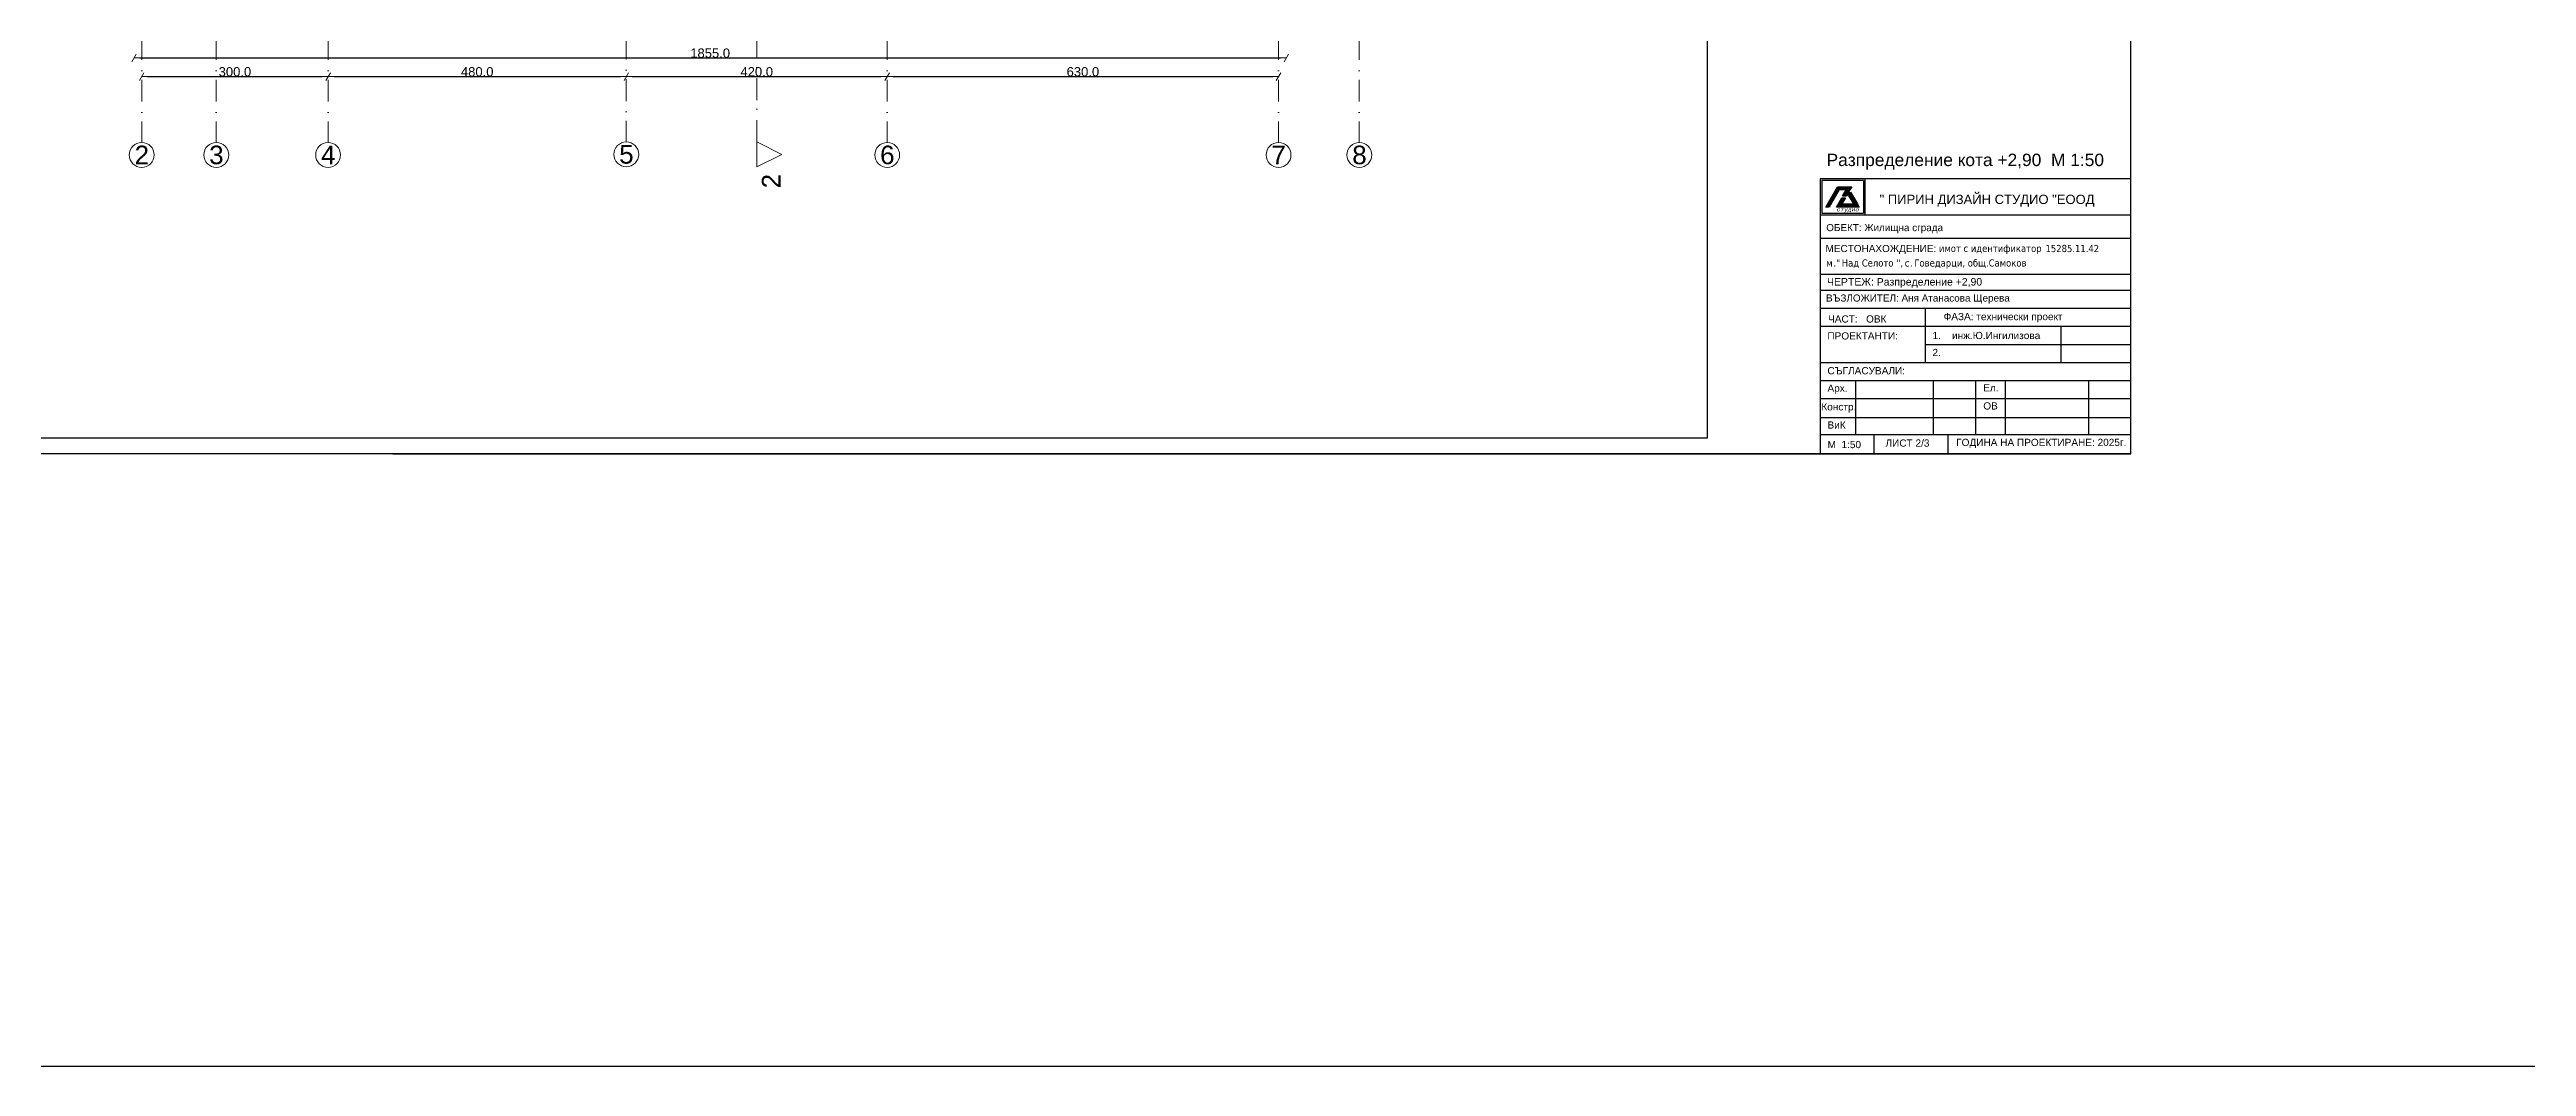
# Model space of a CAD drawing. Header units: centimetres. Extents: x 5906 to 32017, y -966 to 7982.
# Drawn here: x 21041 to 25028, y 2654 to 4292 of the extents above; entities that cross this region are included whole.
import ezdxf

# ---------------------------------------------------------------- set-up
doc = ezdxf.new("R2010")
doc.units = ezdxf.units.CM
doc.header["$MEASUREMENT"] = 0
doc.linetypes.add('Dot & Dashed', pattern=[67.027776, 35.277777, -17.638888, 0, -14.111111])
for name, color, linetype in [('ARCH', 7, 'Continuous'), ('размери', 7, 'Continuous'), ('разрези', 7, 'Continuous')]:
    doc.layers.add(name, color=color, linetype=linetype)
for name, color, linetype, lineweight in [('оси_Pen_No__1', 7, 'Continuous', 30), ('оси_Pen_No__4', 102, 'Continuous', 15), ('оси_Pen_No__7', 7, 'Continuous', 5), ('разрези_Pen_No__25', 161, 'Continuous', 13), ('разрези_Pen_No__6', 5, 'Continuous', 13), ('разрези_Pen_No__85', 151, 'Continuous', 13)]:
    doc.layers.add(name, color=color, linetype=linetype, lineweight=lineweight)
doc.styles.add('GENERATED_STYLE_1', font='arial.ttf')
doc.styles.add('GENERATED_STYLE_2', font='arial.ttf')
doc.styles.add('GENERATED_STYLE_5', font='arialbd.ttf')
doc.styles.add('GENERATED_STYLE_7', font='tahoma.ttf')
doc.dimstyles.new('GENERATED_STYLE__2', dxfattribs={"dimtxt": 15, "dimasz": 9.5, "dimexe": 0.18, "dimexo": 0.0625, "dimgap": 0, "dimtad": 1, "dimtih": 1, "dimtoh": 1, "dimdec": 1, "dimzin": 0, "dimdsep": 46, "dimtxsty": 'GENERATED_STYLE_1', "dimblk": 'ARROWHEAD_2', "dimblk1": 'ARROWHEAD_2', "dimblk2": 'ARROWHEAD_2', "dimcen": 0.09, "dimse1": 1, "dimse2": 1, "dimclrd": 151, "dimclre": 151, "dimclrt": 7, "dimazin": 0, "dimtfac": 1, "dimtdec": 4, "dimtmove": 0, "dimatfit": 3, "dimfxl": 1, "dimtolj": 1, "dimtzin": 0, "dimarcsym": 0})

# ---------------------------------------------------------------- blocks, each defined once
blk = doc.blocks.new('ARROWHEAD_2')
at = {"color": 0, "linetype": 'Continuous', "lineweight": 0}
for p, q in [((0, 0), (-1, 0)), ((-0.38, -0.66), (0.38, 0.66))]:
    blk.add_line(p, q, dxfattribs=at)
blk = doc.blocks.new('*D752')
at = {"layer": 'DEFPOINTS', "color": 0, "linetype": 'Continuous', "transparency": 16777216}
for p in [(21177, 4964.4), (23032, 4494.4), (23032, 4277.9)]:
    blk.add_point(p, dxfattribs=at)
at = {"layer": 'размери', "color": 151, "linetype": 'Continuous', "lineweight": -2, "transparency": 16777216}
blk.add_line((21186.5, 4277.9), (23022.5, 4277.9), dxfattribs=at)
at = {"layer": 'размери', "color": 151, "linetype": 'Continuous', "lineweight": -2, "transparency": 16777216, "xscale": 9.5, "yscale": 9.5, "zscale": 9.5, "rotation": 180}
blk.add_blockref('ARROWHEAD_2', (21177, 4277.9), dxfattribs=at)
at = {"layer": 'размери', "color": 151, "linetype": 'Continuous', "lineweight": -2, "transparency": 16777216, "xscale": 9.5, "yscale": 9.5, "zscale": 9.5}
blk.add_blockref('ARROWHEAD_2', (23032, 4277.9), dxfattribs=at)
at = {"layer": 'размери', "color": 7, "linetype": 'Continuous', "lineweight": 13, "transparency": 16777216, "insert": (22104.5, 4285.6), "char_height": 15, "attachment_point": 5, "style": 'GENERATED_STYLE_1'}
blk.add_mtext('\\A1;1855.0', dxfattribs=at)
blk = doc.blocks.new('*D753')
at = {"layer": 'DEFPOINTS', "color": 0, "linetype": 'Continuous', "transparency": 16777216}
for p in [(21489.5, 4247.9), (21189.5, 4196.7), (21489.5, 4188.1)]:
    blk.add_point(p, dxfattribs=at)
at = {"layer": 'размери', "color": 151, "linetype": 'Continuous', "lineweight": -2, "transparency": 16777216}
blk.add_line((21199, 4247.9), (21480, 4247.9), dxfattribs=at)
at = {"layer": 'размери', "color": 151, "linetype": 'Continuous', "lineweight": -2, "transparency": 16777216, "xscale": 9.5, "yscale": 9.5, "zscale": 9.5, "rotation": 180}
blk.add_blockref('ARROWHEAD_2', (21189.5, 4247.9), dxfattribs=at)
at = {"layer": 'размери', "color": 151, "linetype": 'Continuous', "lineweight": -2, "transparency": 16777216, "xscale": 9.5, "yscale": 9.5, "zscale": 9.5}
blk.add_blockref('ARROWHEAD_2', (21489.5, 4247.9), dxfattribs=at)
at = {"layer": 'размери', "color": 7, "linetype": 'Continuous', "lineweight": 13, "transparency": 16777216, "insert": (21339.5, 4255.6), "char_height": 15, "attachment_point": 5, "style": 'GENERATED_STYLE_1'}
blk.add_mtext('\\A1;300.0', dxfattribs=at)
blk = doc.blocks.new('*D754')
at = {"layer": 'DEFPOINTS', "color": 0, "linetype": 'Continuous', "transparency": 16777216}
for p in [(21969.5, 4247.9), (21489.5, 4188.1), (21969.5, 4211.7)]:
    blk.add_point(p, dxfattribs=at)
at = {"layer": 'размери', "color": 151, "linetype": 'Continuous', "lineweight": -2, "transparency": 16777216}
blk.add_line((21499, 4247.9), (21960, 4247.9), dxfattribs=at)
at = {"layer": 'размери', "color": 151, "linetype": 'Continuous', "lineweight": -2, "transparency": 16777216, "xscale": 9.5, "yscale": 9.5, "zscale": 9.5, "rotation": 180}
blk.add_blockref('ARROWHEAD_2', (21489.5, 4247.9), dxfattribs=at)
at = {"layer": 'размери', "color": 151, "linetype": 'Continuous', "lineweight": -2, "transparency": 16777216, "xscale": 9.5, "yscale": 9.5, "zscale": 9.5}
blk.add_blockref('ARROWHEAD_2', (21969.5, 4247.9), dxfattribs=at)
at = {"layer": 'размери', "color": 7, "linetype": 'Continuous', "lineweight": 13, "transparency": 16777216, "insert": (21729.5, 4255.6), "char_height": 15, "attachment_point": 5, "style": 'GENERATED_STYLE_1'}
blk.add_mtext('\\A1;480.0', dxfattribs=at)
blk = doc.blocks.new('*D755')
at = {"layer": 'DEFPOINTS', "color": 0, "linetype": 'Continuous', "transparency": 16777216}
for p in [(22389.5, 4247.9), (21969.5, 4211.7), (22389.5, 4203.1)]:
    blk.add_point(p, dxfattribs=at)
at = {"layer": 'размери', "color": 151, "linetype": 'Continuous', "lineweight": -2, "transparency": 16777216}
blk.add_line((21979, 4247.9), (22380, 4247.9), dxfattribs=at)
at = {"layer": 'размери', "color": 151, "linetype": 'Continuous', "lineweight": -2, "transparency": 16777216, "xscale": 9.5, "yscale": 9.5, "zscale": 9.5, "rotation": 180}
blk.add_blockref('ARROWHEAD_2', (21969.5, 4247.9), dxfattribs=at)
at = {"layer": 'размери', "color": 151, "linetype": 'Continuous', "lineweight": -2, "transparency": 16777216, "xscale": 9.5, "yscale": 9.5, "zscale": 9.5}
blk.add_blockref('ARROWHEAD_2', (22389.5, 4247.9), dxfattribs=at)
at = {"layer": 'размери', "color": 7, "linetype": 'Continuous', "lineweight": 13, "transparency": 16777216, "insert": (22179.5, 4255.6), "char_height": 15, "attachment_point": 5, "style": 'GENERATED_STYLE_1'}
blk.add_mtext('\\A1;420.0', dxfattribs=at)
blk = doc.blocks.new('*D756')
at = {"layer": 'DEFPOINTS', "color": 0, "linetype": 'Continuous', "transparency": 16777216}
for p in [(23019.5, 4247.9), (22389.5, 4203.1), (23019.5, 4216)]:
    blk.add_point(p, dxfattribs=at)
at = {"layer": 'размери', "color": 151, "linetype": 'Continuous', "lineweight": -2, "transparency": 16777216}
blk.add_line((22399, 4247.9), (23010, 4247.9), dxfattribs=at)
at = {"layer": 'размери', "color": 151, "linetype": 'Continuous', "lineweight": -2, "transparency": 16777216, "xscale": 9.5, "yscale": 9.5, "zscale": 9.5, "rotation": 180}
blk.add_blockref('ARROWHEAD_2', (22389.5, 4247.9), dxfattribs=at)
at = {"layer": 'размери', "color": 151, "linetype": 'Continuous', "lineweight": -2, "transparency": 16777216, "xscale": 9.5, "yscale": 9.5, "zscale": 9.5}
blk.add_blockref('ARROWHEAD_2', (23019.5, 4247.9), dxfattribs=at)
at = {"layer": 'размери', "color": 7, "linetype": 'Continuous', "lineweight": 13, "transparency": 16777216, "insert": (22704.5, 4255.6), "char_height": 15, "attachment_point": 5, "style": 'GENERATED_STYLE_1'}
blk.add_mtext('\\A1;630.0', dxfattribs=at)
blk = doc.blocks.new('Cutting Plane_2', base_point=(7664.7, -1146))
at = {"layer": 'разрези_Pen_No__25', "color": 161, "linetype": 'Continuous', "lineweight": 13, "flags": 128}
for points in [[(7664.7, 1183.9), (7664.7, 1143.9), (7704.7, 1163.9)], [(7664.7, -1166), (7664.7, -1126), (7704.7, -1146)]]:
    blk.add_lwpolyline(points, close=True, dxfattribs=at)
at = {"layer": 'разрези_Pen_No__85', "color": 151, "linetype": 'Dot & Dashed', "lineweight": 13}
blk.add_line((7664.7, -1126), (7664.7, 1143.9), dxfattribs=at)
at = {"layer": 'разрези_Pen_No__6', "color": 5, "lineweight": 13, "char_height": 30, "rotation": 90, "style": 'GENERATED_STYLE_1'}
for s, insert, attachment_point in [('\\A1;{\\pqr;\\pt0;\\fArial|b0|i0|c0|p0;\\W1.000000;2}', (7702.7, 1218.7), 9), ('\\A1;{\\pql;\\pt0;\\fArial|b0|i0|c0|p0;\\W1.000000;2}', (7702.7, -1200.8), 7)]:
    blk.add_mtext(s, dxfattribs=dict(at, insert=insert, attachment_point=attachment_point))

msp = doc.modelspace()

# ---------------------------------------------------------------- hatches: boundary and pattern name
at = {"layer": 'ARCH', "linetype": 'ByBlock'}
for points in [[(23919.214, 4070.494), (23900.333, 4037.624), (23906.036, 4037.624), (23921.971, 4065.366), (23933.294, 4065.366), (23927.536, 4055.212), (23933.445, 4055.212), (23935.734, 4059.25), (23938.642, 4064.377), (23939.203, 4065.366), (23942.11, 4070.494), (23936.201, 4070.494), (23935.092, 4070.494)], [(23926.022, 4052.544), (23917.562, 4037.624), (23923.471, 4037.624), (23948.287, 4037.624), (23954.17, 4037.624), (23951.163, 4042.804), (23940.105, 4061.857), (23937.197, 4056.73), (23945.28, 4042.804), (23926.408, 4042.804), (23931.931, 4052.544)]]:
    msp.add_hatch(color=256, dxfattribs=at).paths.add_polyline_path(points)

# ---------------------------------------------------------------- linework, layer by layer
msp.add_lwpolyline([(13027.15, 7536.77), (32016.754, 7536.77), (32016.754, 2653.713), (13027.15, 2653.713)], close=True)
for p, q in [((24391.323, 3640.224), (24391.323, 6640.224)), ((23709.179, 6615.224), (23709.179, 3665.597)), ((23891.323, 4083.234), (23891.323, 3640.224)), ((23960.809, 4083.234), (23891.323, 4083.234)), ((24391.323, 4083.234), (23891.323, 4083.234)), ((23960.809, 4080.566), (23893.992, 4080.566)), ((23893.992, 4080.566), (23893.992, 4027.72)), ((23960.809, 4080.566), (23893.992, 4080.566)), ((23960.809, 4080.566), (23960.809, 4027.72)), ((23960.809, 4080.566), (23960.809, 4027.72)), ((23963.477, 4083.234), (23963.477, 4025.052)), ((23963.477, 4083.234), (23963.477, 4025.052)), ((24391.323, 3640.224), (24391.323, 4083.234)), ((23893.992, 4027.72), (23960.809, 4027.72)), ((23893.992, 4027.72), (23960.809, 4027.72)), ((23891.323, 4025.052), (24391.323, 4025.052)), ((23891.323, 3987.707), (24391.323, 3987.707)), ((23891.323, 3929.759), (24391.323, 3929.759)), ((23891.323, 3903.988), (24391.323, 3903.988)), ((23891.323, 3903.988), (24391.323, 3903.988)), ((23891.323, 3874.897), (24391.323, 3874.897)), ((23891.323, 3874.897), (24391.323, 3874.897)), ((24060.438, 3874.897), (24060.438, 3845.806)), ((24060.438, 3874.897), (24060.438, 3845.806)), ((24060.438, 3874.897), (24060.438, 3787.624)), ((23891.323, 3845.806), (24391.323, 3845.806)), ((24278.767, 3845.806), (24278.767, 3787.624)), ((24060.438, 3816.715), (24391.323, 3816.715)), ((23891.323, 3787.624), (24391.323, 3787.624)), ((23891.323, 3787.624), (24391.323, 3787.624)), ((23891.323, 3787.624), (24391.323, 3787.624)), ((23891.323, 3758.533), (24391.323, 3758.533)), ((23948.009, 3759.002), (23948.009, 3671.26)), ((24060.438, 3787.624), (24391.323, 3787.624)), ((24060.438, 3787.624), (24391.323, 3787.624)), ((24073.282, 3758.533), (24073.282, 3671.26)), ((24141.323, 3758.533), (24141.323, 3671.26)), ((24189.088, 3758.533), (24189.088, 3671.26)), ((24323.282, 3758.533), (24323.282, 3671.26)), ((23891.323, 3729.442), (24391.323, 3729.442)), ((23891.323, 3699.073), (24391.323, 3699.073)), ((23891.323, 3671.26), (24391.323, 3671.26)), ((23891.323, 3671.26), (24391.323, 3671.26)), ((23977.536, 3671.26), (23977.536, 3640.224)), ((24096.605, 3671.26), (24096.605, 3640.224)), ((24391.323, 3640.224), (20391.323, 3640.224)), ((23709.179, 3665.597), (20441.323, 3665.597)), ((21593.48, 3640.224), (24391.323, 3640.224)), ((24391.323, 3640.224), (23891.323, 3640.224))]:
    msp.add_line(p, q, dxfattribs=at)
for points in [[(23919.214, 4070.494), (23935.092, 4070.494), (23936.201, 4070.494), (23942.11, 4070.494), (23939.203, 4065.366), (23938.642, 4064.377), (23935.734, 4059.25), (23933.445, 4055.212), (23927.536, 4055.212), (23933.294, 4065.366), (23921.971, 4065.366), (23906.036, 4037.624), (23900.333, 4037.624)], [(23926.022, 4052.544), (23931.931, 4052.544), (23926.408, 4042.804), (23945.28, 4042.804), (23937.197, 4056.73), (23940.105, 4061.857), (23951.163, 4042.804), (23954.17, 4037.624), (23948.287, 4037.624), (23923.471, 4037.624), (23917.562, 4037.624)]]:
    msp.add_lwpolyline(points, close=True, dxfattribs=at)
at = {"layer": 'оси_Pen_No__4', "color": 102, "linetype": 'Dot & Dashed', "lineweight": 15}
for p, q in [((21189.496, 5048.395), (21189.496, 4141.766)), ((21309.496, 5048.395), (21309.496, 4141.766)), ((21489.496, 5048.395), (21489.496, 4141.766)), ((21969.496, 5049.358), (21969.496, 4142.729)), ((22389.496, 5048.395), (22389.496, 4141.766)), ((23019.496, 5048.395), (23019.496, 4141.766)), ((23149.496, 5048.395), (23149.496, 4141.766))]:
    msp.add_line(p, q, dxfattribs=at)
at = {"layer": 'оси_Pen_No__7', "color": 7, "linetype": 'Continuous', "lineweight": 5}
for centre in [(21189.496, 4121.766), (21309.496, 4121.766), (21489.496, 4121.766), (21969.496, 4122.729), (22389.496, 4121.766), (23019.496, 4121.766), (23149.496, 4121.766)]:
    msp.add_circle(centre, 20, dxfattribs=at)

# ---------------------------------------------------------------- block references
at = {"layer": 'разрези', "color": 151, "lineweight": 13}
msp.add_blockref('Cutting Plane_2', (22179.765, 4122.729), dxfattribs=at)

# ---------------------------------------------------------------- texts
at = {"layer": 'ARCH', "linetype": 'ByBlock'}
for s, height, style, p in [('МЕСТОНАХОЖДЕНИЕ', 11.5, 'GENERATED_STYLE_1', (23899.921, 3965.33)), ('м', 11.5, 'GENERATED_STYLE_7', (23901.113, 3942.046)), ('."', 11.5, 'GENERATED_STYLE_7', (23912.817, 3942.046)), ('Над Селото', 11.5, 'GENERATED_STYLE_7', (23926.116, 3942.046)), ('",', 11.5, 'GENERATED_STYLE_7', (24014.167, 3942.046)), ('с', 11.5, 'GENERATED_STYLE_7', (24027.466, 3942.046)), ('Говедарци, общ.Самоков', 11.50001, 'GENERATED_STYLE_7', (24042.924, 3942.046)), (':', 11.5, 'GENERATED_STYLE_1', (24073.754, 3965.33)), (' имот с идентификатор ', 11.50001, 'GENERATED_STYLE_7', (24078.218, 3965.495)), ('15285.11.42', 11.50001, 'GENERATED_STYLE_7', (24254.084, 3965.33)), ('.', 11.5, 'GENERATED_STYLE_7', (24036.51, 3942.046))]:
    msp.add_text(s, height=height, dxfattribs=dict(at, style=style)).set_placement(p)
for s, insert, char_height, attachment_point, style in [('\\A1;{\\pql;\\fArial|b0|i0|c0|p0;\\W1.000000;Разпределение кота +\\fArial|b0|i0|c0|p0;\\W1.000000;2,90\\fArial|b0|i0|c0|p0;\\W1.000000;  М 1:50}', (23901.613, 4097.779), 20, 7, 'GENERATED_STYLE_2'), ('\\A1;{\\pqc;\\fCourier New|b0|i1|c0|p0;\\W1.000000;студио}', (23935.915, 4029.085), 6, 8, 'GENERATED_STYLE_5'), ('\\A1;{\\pqc;\\fArial|b0|i0|c0|p0;\\W1.000000;" ПИРИН ДИЗАЙН СТУДИО "ЕООД}', (24159.958, 4038.378), 15, 8, 'GENERATED_STYLE_2'), ('\\A1;{\\pql;\\fArial|b0|i0|c0|p0;\\W1.000000;ОБЕКТ:\\fArial|b0|i0|c0|p0;\\W1.000000; Жилищна сграда}', (23901.151, 3995.594), 11.40508, 7, 'GENERATED_STYLE_2'), ('\\A1;{\\pql;\\fArial|b0|i0|c0|p0;\\W1.000000;ЧЕРТЕЖ: Разпределение +\\fArial|b0|i0|c0|p0;\\W1.000000;2,90}', (23902.379, 3907.767), 12.04041, 7, 'GENERATED_STYLE_2'), ('\\A1;{\\pql;\\fArial|b0|i0|c0|p0;\\W1.000000;ВЪЗЛОЖИТЕЛ: Aня \\fArial|b0|i0|c0|p0;\\W1.000000;Атанасова \\fArial|b0|i0|c0|p0;\\W1.000000;Щерева }', (23900.741, 3882.186), 11.405078, 7, 'GENERATED_STYLE_2'), ('\\A1;{\\pql;\\fArial|b0|i0|c0|p0;\\W1.000000;ПРОЕКТАНТИ:}', (23902.956, 3824.401), 11.58217, 7, 'GENERATED_STYLE_2'), ('\\A1;\\pxql;ЧАСТ:   ОВК', (23904.039, 3851.668), 11.58217, 7, 'GENERATED_STYLE_1'), ('\\A1;\\pxql;1.    инж.Ю.Ингилизова', (24072.071, 3824.997), 11.58217, 7, 'GENERATED_STYLE_1'), ('\\A1;{\\pql;\\fArial|b0|i0|c0|p0;\\W1.000000;ФАЗА: технически проект }', (24090.05, 3852.157), 11.58217, 7, 'GENERATED_STYLE_2'), ('\\A1;{\\pql;\\fArial|b0|i0|c0|p0;\\W1.000000;2.}', (24072.071, 3797.792), 11.58217, 7, 'GENERATED_STYLE_2'), ('\\A1;{\\pql;\\fArial|b0|i0|c0|p0;\\W1.000000;2.}', (24072.071, 3797.792), 11.58217, 7, 'GENERATED_STYLE_2'), ('\\A1;{\\pql;\\fArial|b0|i0|c0|p0;\\W1.000000;Арх.}', (23903.076, 3736.868), 11.58217, 7, 'GENERATED_STYLE_2'), ('\\A1;{\\pql;\\fArial|b0|i0|c0|p0;\\W1.000000;СЪГЛАСУВАЛИ:}', (23902.956, 3768.309), 11.58217, 7, 'GENERATED_STYLE_2'), ('\\A1;{\\pql;\\fArial|b0|i0|c0|p0;\\W1.000000;Ел.}', (24153.889, 3740.827), 11.58217, 7, 'GENERATED_STYLE_2'), ('\\A1;{\\pql;\\fArial|b0|i0|c0|p0;\\W1.000000;Констр.}', (23893.288, 3706.806), 11.58217, 7, 'GENERATED_STYLE_2'), ('\\A1;{\\pql;\\fArial|b0|i0|c0|p0;\\W1.000000;ОВ}', (24153.889, 3711.596), 11.58217, 7, 'GENERATED_STYLE_2'), ('\\A1;{\\pql;\\fArial|b0|i0|c0|p0;\\W1.000000;ВиК}', (23903.095, 3681.038), 11.58217, 7, 'GENERATED_STYLE_2'), ('\\A1;{\\pql;\\fArial|b0|i0|c0|p0;\\W1.000000;M  1:50}', (23903.189, 3649.385), 11.58649, 7, 'GENERATED_STYLE_2'), ('\\A1;\\pxql;ЛИСТ 2/3 ', (23996.488, 3651.775), 11.58217, 7, 'GENERATED_STYLE_2'), ('\\A1;{\\pql;\\fArial|b0|i0|c0|p0;\\W1.000000;ГОДИНА НА ПРОЕКТИРАНЕ: 202\\fArial|b0|i0|c0|p0;\\W1.000000;5\\fArial|b0|i0|c0|p0;\\W1.000000;г. }', (24110.248, 3649.685), 11.582173, 7, 'GENERATED_STYLE_2')]:
    msp.add_mtext(s, dxfattribs=dict(at, insert=insert, char_height=char_height, attachment_point=attachment_point, style=style))
at = {"layer": 'оси_Pen_No__1', "color": 7, "linetype": 'Continuous', "lineweight": 30, "char_height": 30, "attachment_point": 1, "style": 'GENERATED_STYLE_1'}
for s, insert in [('\\A1;{\\pql;\\pt0;\\fArial|b0|i0|c0|p0;\\W1.000000;2}', (21178.055, 4136.766)), ('\\A1;{\\pql;\\pt0;\\fArial|b0|i0|c0|p0;\\W1.000000;3}', (21298.055, 4136.766)), ('\\A1;{\\pql;\\pt0;\\fArial|b0|i0|c0|p0;\\W1.000000;4}', (21478.055, 4136.766)), ('\\A1;{\\pql;\\pt0;\\fArial|b0|i0|c0|p0;\\W1.000000;5}', (21958.055, 4137.729)), ('\\A1;{\\pql;\\pt0;\\fArial|b0|i0|c0|p0;\\W1.000000;6}', (22378.055, 4136.766)), ('\\A1;{\\pql;\\pt0;\\fArial|b0|i0|c0|p0;\\W1.000000;7}', (23008.055, 4136.766)), ('\\A1;{\\pql;\\pt0;\\fArial|b0|i0|c0|p0;\\W1.000000;8}', (23138.055, 4136.766))]:
    msp.add_mtext(s, dxfattribs=dict(at, insert=insert))

# ---------------------------------------------------------------- dimensions: what is measured, and where the dimension line sits
at = {"layer": 'размери', "color": 151, "linetype": 'Continuous', "lineweight": 13}
for base, p1, p2, picture, middle in [((23031.996, 4277.903), (21176.996, 4964.368), (23031.996, 4494.363), '*D752', (22104.488, 4277.903)), ((21489.496, 4247.903), (21189.496, 4196.659), (21489.496, 4188.069), '*D753', (21339.458, 4247.903)), ((21969.496, 4247.903), (21489.496, 4188.069), (21969.496, 4211.691), '*D754', (21729.458, 4247.903)), ((22389.496, 4247.903), (21969.496, 4211.691), (22389.496, 4203.101), '*D755', (22179.458, 4247.903)), ((23019.496, 4247.903), (22389.496, 4203.101), (23019.496, 4215.986), '*D756', (22704.458, 4247.903))]:
    dim = msp.add_linear_dim(base=base, p1=p1, p2=p2, dimstyle='GENERATED_STYLE__2', dxfattribs=at)
    dim.commit()
    dim.dimension.update_dxf_attribs({"geometry": picture, "text_midpoint": middle, "dimtype": 160})

doc.saveas('drawing.dxf')
